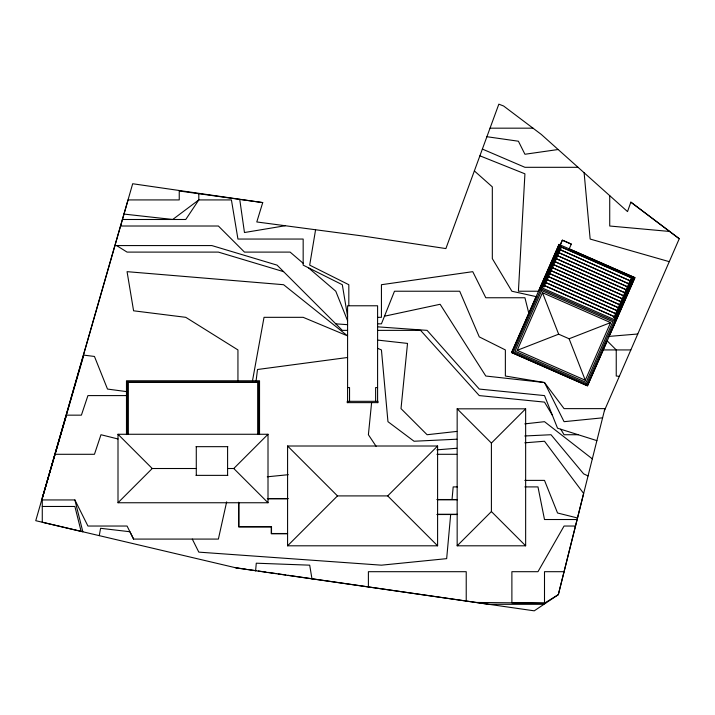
<?xml version="1.0" encoding="UTF-8"?>
<svg xmlns="http://www.w3.org/2000/svg" width="715" height="715" viewBox="0 0 715 715"><rect width="100%" height="100%" fill="white"/><g stroke="black" fill="none" stroke-linecap="round" stroke-linejoin="round"><path stroke-width="1.07" d="M255.604 570.865L256.283 563.197L309.693 565.172L311.99 578.944M450.673 514.523L446.661 558.647L381.435 565.172L198.806 552.132L192.29 539.083M452.032 499.517L453.185 486.906L457.332 486.906M371.603 402.634L368.395 434.729L376.099 446.285M256.104 380.782L257.507 369.503L347.588 357.491M315.583 229.756L309.693 265.14L348.822 284.713L348.822 305.779M99.269 535.651L100.574 528.296L129.924 531.746L133.589 539.083L218.379 539.083L226.655 501.85M252.493 380.782L264.032 317.326L303.169 317.326L347.588 335.898L283.605 284.713L127.064 271.664L133.589 310.802L185.766 317.326L237.943 349.93L237.943 380.782M238.247 568.371L35.75 520.69L132.677 183.746L262.727 202.595L256.792 221.963L363.175 236.057L445.883 248.579L498.838 104.167L503.601 105.999L541.3 134.438L627.529 211.595L630.845 202.157L679.25 238.73L604.372 410.723M609.895 334.692L634.893 277.635L569.194 248.856L571.33 244.119L562.365 240.186L512.798 353.049M541.675 287.913L559.854 246.487L632.838 278.528L614.659 319.945M517.186 350.35L542.488 292.712L610.574 322.599L585.272 380.237L517.186 350.35L558.656 334.182L569.104 338.767L610.574 322.599M586.255 385.296L633.705 277.197M118.002 502.752L268.009 502.752L268.009 434.264L118.002 434.264L118.002 502.752L152.241 468.513L196.285 468.513M227.593 468.513L233.769 468.513L268.009 434.264M287.582 545.804L337.48 495.906L387.7 495.906L437.598 545.804L437.598 446.008L287.582 446.008L287.582 545.804L437.598 545.804M387.7 495.906L437.598 446.008M525.65 545.804L491.402 511.556L491.402 443.077L525.65 408.828L457.162 408.828L457.162 545.804L525.65 545.804L525.65 408.828M457.162 545.804L491.402 511.556M384.5 316.2L440.136 304.277L485.798 376.027L544.499 382.543L564.063 408.631L604.899 408.631L558.326 594.657L534.257 610.833L236.737 568.023M285.249 225.734L244.467 232.527L239.731 199.396M558.156 149.515L524.926 154.261L518.411 141.221L486.906 136.717M456.822 431.422L427.096 434.729L401.008 408.631L407.523 343.415L377.592 340.081M524.819 423.87L544.499 421.68L592.324 458.869M602.593 417.828L564.063 421.68L544.499 382.543L505.362 376.027L505.362 349.93L479.273 336.89L459.709 291.228L394.483 291.228L381.435 323.841L377.592 323.841M267.285 476.798L288.306 474.697M608.599 336.434L637.771 334.003M436.829 449.86L456.769 448.26M524.819 442.817L544.499 441.244L583.628 493.43L558.326 594.657L544.499 603.174L544.499 571.696L564.063 571.696M456.858 439.207L414.048 441.244L387.959 421.68L381.435 349.93L377.592 348.33M524.81 435.971L551.024 434.729L583.628 473.857L588.043 475.922M490.034 128.173L532.997 128.173M578.033 167.31L524.926 167.31L482.375 149.069M122.497 219.487L185.766 219.487L198.806 199.923L198.806 193.711M120.647 226.012L218.379 226.012L244.467 252.1L290.12 252.1L303.169 263.281M115.079 245.576L211.855 245.576L277.08 265.14L342.306 330.366L347.588 330.366M377.592 317.326L381.435 317.326L381.435 284.713L472.749 271.664L485.798 297.753L524.926 297.753L528.823 313.322M377.592 330.366L420.572 330.366L479.273 395.592L544.499 402.116L552.32 415.156M603.219 349.93L630.836 349.93M126.475 382.087L259.536 382.087M347.588 387.566L349.546 387.566L349.546 401.33M377.592 387.566L375.634 387.566L375.634 401.33M126.475 395.592L87.927 395.592L81.403 415.156L66.459 415.156L42.274 498.275L42.274 522.227L82.842 531.781L74.887 499.946L42.274 499.946M347.07 401.321L378.119 401.321M347.07 402.625L378.119 402.625M578.203 434.729L564.063 434.729L560.766 429.223M196.08 446.669L227.808 446.669M55.073 454.293L94.452 454.293L100.976 434.729L117.975 438.974M436.928 454.293L456.805 454.293M196.08 475.368L227.808 475.368M524.819 480.382L544.499 480.382L557.539 512.995L577.497 517.982M524.828 486.906L537.975 486.906L544.499 519.519L577.112 519.519M267.285 498.543L288.306 498.543M267.848 498.811L287.493 498.811M436.856 499.517L457.484 499.526M437.652 499.785L457.278 499.785M42.274 506.47L74.887 506.47L81.117 531.37M437.652 514.264L457.278 514.264M436.856 514.523L457.484 514.523M575.477 526.034L564.063 526.034L537.975 571.696L511.886 571.696L511.886 602.825L545.634 603.183L475.832 602.45M287.636 533.506L271.512 533.506L271.512 526.66L238.899 526.66L238.899 502.511M287.537 533.765L271.244 533.765L271.244 526.91L238.64 526.919L238.64 502.225M543.963 604.309L488.792 604.309L288.056 575.289M335.782 323.841L347.588 324.681M377.592 326.835L427.096 330.366L479.273 389.067L544.499 395.592L557.539 428.205L596.882 440.628M669.624 231.454L609.725 226.012L609.725 195.66M619.342 376.34L616.241 376.027L616.241 349.93L607.187 340.876L587.516 385.778L511.645 352.549L536.143 296.618L511.886 291.228L492.322 258.624L492.322 186.874L474.358 170.912M124.035 214.08L172.717 219.487L198.806 199.923L231.419 199.923L237.943 239.051L303.169 239.051L303.169 265.14L342.306 284.713L347.588 316.405M126.475 391.597L107.5 389.067L94.452 356.454L83.798 355.123L42.274 498.275L128.065 199.923L179.242 199.923L179.242 190.985L262.727 202.595M235.11 567.639L246.148 569.229M248.346 569.551L256.068 570.668M258.276 570.99L265.998 572.098M268.205 572.42L275.927 573.537M278.126 573.859L285.848 574.976M669.267 261.663L590.152 239.051L584.128 172.762M283.605 271.664L218.379 252.1L127.064 252.1L116.625 245.576M479.899 155.816L524.926 173.825L518.411 291.228L538.502 291.228L559.014 244.405L560.229 244.932L562.321 240.169L571.276 244.092M559.72 246.148L633.186 278.394M559.854 248.346L560.748 248.74M630.63 279.413L631.524 279.806M559.461 249.24L560.354 249.633M630.237 280.307L631.13 280.7M543.597 285.374L544.499 285.768M614.373 316.441L615.266 316.834M543.203 286.268L544.106 286.661M613.979 317.335L614.873 317.728M540.308 287.126L616.16 320.418M540.978 288.842L614.435 321.089M513.316 351.852L586.783 384.098M630.853 202.139L679.25 238.73M308.388 267.75L335.782 291.228L347.588 320.749M457.162 408.828L491.402 443.077M287.582 446.008L337.48 495.906M233.769 468.513L268.009 502.752M118.002 434.264L152.241 468.513M133.589 539.083L127.064 526.034L87.927 526.034L74.887 499.946M569.104 338.767L585.272 380.237M542.488 292.712L558.656 334.182M466.225 601.074L466.225 571.696L368.395 571.696L368.395 587.033M377.592 402.634L377.592 305.779L347.588 305.779L347.588 402.634M259.536 434.425L259.536 380.782L126.475 380.782L126.475 434.586M258.231 382.087L258.231 434.425M257.972 434.094L257.972 382.346L128.039 382.346L128.039 434.094M227.593 446.669L227.593 475.368M196.285 446.669L196.285 475.555M127.779 382.087L127.779 434.425M559.058 244.423L511.6 352.522L587.453 385.823L634.902 277.715L559.05 244.423M542.605 284.722L615.606 317.201L542.605 284.722M543.918 281.737L616.92 314.207L543.918 281.737M545.223 278.752L618.234 311.222L545.223 278.752M546.537 275.767L619.539 308.237L546.537 275.767M547.851 272.781L620.852 305.251L547.851 272.781M549.156 269.796L622.166 302.266L549.156 269.796M550.47 266.802L623.471 299.281L550.47 266.802M551.783 263.817L624.785 296.296L551.783 263.817M553.088 260.832L626.099 293.311L553.088 260.832M554.402 257.847L627.404 290.317L554.402 257.847M555.716 254.862L628.717 287.332L555.716 254.862M557.021 251.877L630.031 284.347L557.021 251.877M558.335 248.892L631.336 281.361L558.335 248.892M559.988 248.051L543.078 286.572L543.972 286.965L560.882 248.445L559.988 248.051M541.648 290.567L515.041 351.181L586.112 382.382L612.719 321.759L541.648 290.567M630.755 279.109L613.845 317.639L614.748 318.032L631.658 279.502L630.755 279.109"/></g></svg>
